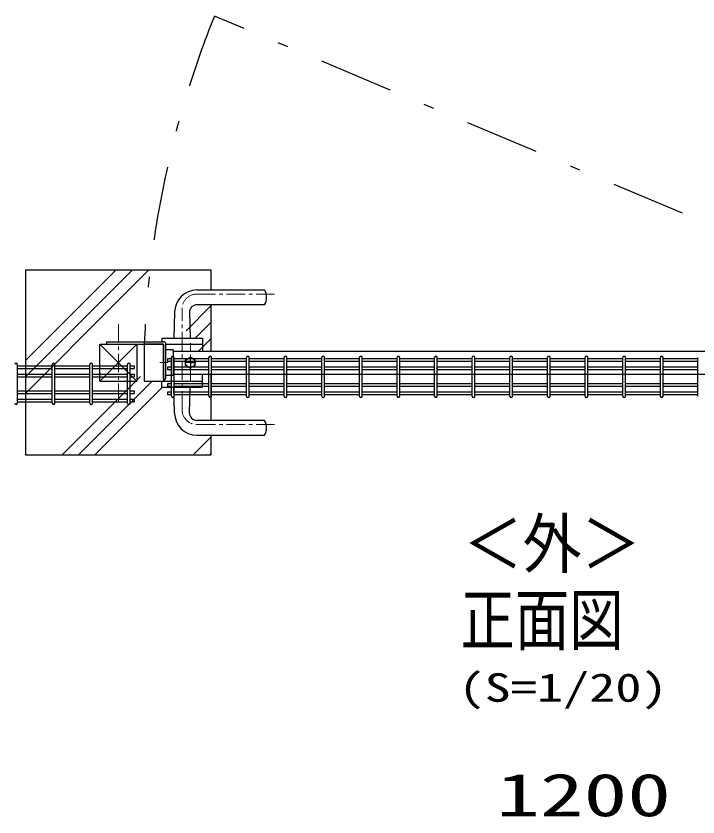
# Model space of a CAD drawing. Units: millimetres, scale not verified. Extents: x -4425 to 4425, y -3150 to 3150.
# Drawn here: x -2823 to -1903, y 1011 to 2092 of the extents above; entities that cross this region are included whole.
import ezdxf
from ezdxf.enums import TextEntityAlignment as Align

# ---------------------------------------------------------------- set-up
doc = ezdxf.new("R2010")
doc.units = ezdxf.units.MM
doc.header["$LTSCALE"] = 20
doc.linetypes.add('USER1', pattern=[2, 1.25, -0.25, 0.25, -0.25])
doc.linetypes.add('USER4', pattern=[10.7, 5, -2.5, 0.7, -2.5])
for name, color, linetype, lineweight in [('0-1_0', 7, 'Continuous', 25), ('0-2_Jﾊﾟﾈﾙ', 3, 'Continuous', 25), ('0-3_寸法線', 4, 'Continuous', 25), ('0-7_外形線', 7, 'Continuous', 25), ('0-8_扉縦枠', 7, 'Continuous', 25), ('0-B_扉横枠', 7, 'Continuous', 25), ('0-D_ハッチング', 4, 'Continuous', 25), ('0-E_丁番', 3, 'Continuous', 25), ('0-F_軸線', 1, 'USER1', 9)]:
    doc.layers.add(name, color=color, linetype=linetype, lineweight=lineweight)
doc.layers.add('1-4_D-TITLE', color=7, linetype='Continuous')
doc.styles.add('ＭＳ ゴシック', font='')
doc.styles.get('ＭＳ ゴシック').set_extended_font_data('MS Gothic')

msp = doc.modelspace()

# ---------------------------------------------------------------- linework, layer by layer
at = {"layer": '0-1_0'}
msp.add_line((-2620.96, 1648.92), (-2571.66, 1648.92), dxfattribs=at)
at = {"layer": '0-2_Jﾊﾟﾈﾙ'}
for p, q in [((-2821.47, 1569.12), (-2821.47, 1621.52)), ((-2774.3, 1569.12), (-2774.3, 1621.52)), ((-2770.7, 1569.12), (-2770.7, 1621.52)), ((-2723.53, 1569.12), (-2723.53, 1621.52)), ((-2719.93, 1569.12), (-2719.93, 1621.52)), ((-2672.76, 1569.12), (-2672.76, 1621.52)), ((-2669.16, 1569.12), (-2669.16, 1621.52)), ((-2613.65, 1629.22), (-2618.85, 1629.22)), ((-2618.85, 1629.22), (-2618.85, 1625.62)), ((-2613.65, 1625.62), (-2618.85, 1625.62)), ((-2613.65, 1578.62), (-2613.65, 1631.02)), ((-2610.05, 1578.62), (-2610.05, 1631.02)), ((-2562.88, 1629.22), (-2610.05, 1629.22)), ((-2562.88, 1625.62), (-2610.05, 1625.62)), ((-2562.88, 1578.62), (-2562.88, 1631.02)), ((-2559.28, 1578.62), (-2559.28, 1631.02)), ((-2512.11, 1629.22), (-2559.28, 1629.22)), ((-2512.11, 1625.62), (-2559.28, 1625.62)), ((-2512.11, 1578.62), (-2512.11, 1631.02)), ((-2508.51, 1578.62), (-2508.51, 1631.02)), ((-2461.34, 1629.22), (-2508.51, 1629.22)), ((-2461.34, 1625.62), (-2508.51, 1625.62)), ((-2461.34, 1578.62), (-2461.34, 1631.02)), ((-2457.74, 1578.62), (-2457.74, 1631.02)), ((-2410.57, 1629.22), (-2457.74, 1629.22)), ((-2410.57, 1625.62), (-2457.74, 1625.62)), ((-2410.57, 1578.62), (-2410.57, 1631.02)), ((-2406.97, 1578.62), (-2406.97, 1631.02)), ((-2359.81, 1629.22), (-2406.97, 1629.22)), ((-2359.81, 1625.62), (-2406.97, 1625.62)), ((-2359.81, 1578.62), (-2359.81, 1631.02)), ((-2356.21, 1578.62), (-2356.21, 1631.02)), ((-2309.04, 1629.22), (-2356.21, 1629.22)), ((-2309.04, 1625.62), (-2356.21, 1625.62)), ((-2309.04, 1578.62), (-2309.04, 1631.02)), ((-2305.44, 1578.62), (-2305.44, 1631.02)), ((-2258.27, 1629.22), (-2305.44, 1629.22)), ((-2258.27, 1625.62), (-2305.44, 1625.62)), ((-2258.27, 1578.62), (-2258.27, 1631.02)), ((-2254.67, 1578.62), (-2254.67, 1631.02)), ((-2207.5, 1629.22), (-2254.67, 1629.22)), ((-2207.5, 1625.62), (-2254.67, 1625.62)), ((-2207.5, 1578.62), (-2207.5, 1631.02)), ((-2203.9, 1578.62), (-2203.9, 1631.02)), ((-2156.73, 1629.22), (-2203.9, 1629.22)), ((-2156.73, 1625.62), (-2203.9, 1625.62)), ((-2156.73, 1578.62), (-2156.73, 1631.02)), ((-2153.13, 1578.62), (-2153.13, 1631.02)), ((-2105.96, 1629.22), (-2153.13, 1629.22)), ((-2105.96, 1625.62), (-2153.13, 1625.62)), ((-2105.96, 1578.62), (-2105.96, 1631.02)), ((-2102.36, 1578.62), (-2102.36, 1631.02)), ((-2055.19, 1629.22), (-2102.36, 1629.22)), ((-2055.19, 1625.62), (-2102.36, 1625.62)), ((-2055.19, 1578.62), (-2055.19, 1631.02)), ((-2051.59, 1578.62), (-2051.59, 1631.02)), ((-2004.42, 1629.22), (-2051.59, 1629.22)), ((-2004.42, 1625.62), (-2051.59, 1625.62)), ((-2004.42, 1578.62), (-2004.42, 1631.02)), ((-2000.82, 1578.62), (-2000.82, 1631.02)), ((-1953.65, 1629.22), (-2000.82, 1629.22)), ((-1953.65, 1625.62), (-2000.82, 1625.62)), ((-1953.65, 1578.62), (-1953.65, 1631.02)), ((-1950.05, 1578.62), (-1950.05, 1631.02)), ((-1902.88, 1629.22), (-1950.05, 1629.22)), ((-1902.88, 1625.62), (-1950.05, 1625.62)), ((-1902.88, 1578.62), (-1902.88, 1631.02)), ((-2821.47, 1619.72), (-2774.3, 1619.72)), ((-2821.47, 1616.12), (-2774.3, 1616.12)), ((-2770.7, 1619.72), (-2723.53, 1619.72)), ((-2770.7, 1616.12), (-2723.53, 1616.12)), ((-2719.93, 1619.72), (-2672.76, 1619.72)), ((-2719.93, 1616.12), (-2672.76, 1616.12)), ((-2669.16, 1619.72), (-2663.96, 1619.72)), ((-2669.16, 1616.12), (-2663.96, 1616.12)), ((-2663.96, 1619.72), (-2663.96, 1616.12)), ((-2613.65, 1617.92), (-2618.85, 1617.92)), ((-2618.85, 1617.92), (-2618.85, 1614.32)), ((-2613.65, 1614.32), (-2618.85, 1614.32)), ((-2562.88, 1617.92), (-2610.05, 1617.92)), ((-2562.88, 1614.32), (-2610.05, 1614.32)), ((-2512.11, 1617.92), (-2559.28, 1617.92)), ((-2512.11, 1614.32), (-2559.28, 1614.32)), ((-2461.34, 1617.92), (-2508.51, 1617.92)), ((-2461.34, 1614.32), (-2508.51, 1614.32)), ((-2410.57, 1617.92), (-2457.74, 1617.92)), ((-2410.57, 1614.32), (-2457.74, 1614.32)), ((-2359.81, 1617.92), (-2406.97, 1617.92)), ((-2359.81, 1614.32), (-2406.97, 1614.32)), ((-2309.04, 1617.92), (-2356.21, 1617.92)), ((-2309.04, 1614.32), (-2356.21, 1614.32)), ((-2258.27, 1617.92), (-2305.44, 1617.92)), ((-2258.27, 1614.32), (-2305.44, 1614.32)), ((-2207.5, 1617.92), (-2254.67, 1617.92)), ((-2207.5, 1614.32), (-2254.67, 1614.32)), ((-2156.73, 1617.92), (-2203.9, 1617.92)), ((-2156.73, 1614.32), (-2203.9, 1614.32)), ((-2105.96, 1617.92), (-2153.13, 1617.92)), ((-2105.96, 1614.32), (-2153.13, 1614.32)), ((-2055.19, 1617.92), (-2102.36, 1617.92)), ((-2055.19, 1614.32), (-2102.36, 1614.32)), ((-2004.42, 1617.92), (-2051.59, 1617.92)), ((-2004.42, 1614.32), (-2051.59, 1614.32)), ((-1953.65, 1617.92), (-2000.82, 1617.92)), ((-1953.65, 1614.32), (-2000.82, 1614.32)), ((-1902.88, 1617.92), (-1950.05, 1617.92)), ((-1902.88, 1614.32), (-1950.05, 1614.32)), ((-2821.47, 1608.42), (-2774.3, 1608.42)), ((-2821.47, 1604.82), (-2774.3, 1604.82)), ((-2770.7, 1608.42), (-2723.53, 1608.42)), ((-2770.7, 1604.82), (-2723.53, 1604.82)), ((-2719.93, 1608.42), (-2672.76, 1608.42)), ((-2719.93, 1604.82), (-2672.76, 1604.82)), ((-2669.16, 1608.42), (-2663.96, 1608.42)), ((-2669.16, 1604.82), (-2663.96, 1604.82)), ((-2663.96, 1608.42), (-2663.96, 1604.82)), ((-2613.65, 1595.32), (-2618.85, 1595.32)), ((-2618.85, 1595.32), (-2618.85, 1591.72)), ((-2613.65, 1591.72), (-2618.85, 1591.72)), ((-2562.88, 1595.32), (-2610.05, 1595.32)), ((-2562.88, 1591.72), (-2610.05, 1591.72)), ((-2512.11, 1595.32), (-2559.28, 1595.32)), ((-2512.11, 1591.72), (-2559.28, 1591.72)), ((-2461.34, 1595.32), (-2508.51, 1595.32)), ((-2461.34, 1591.72), (-2508.51, 1591.72)), ((-2410.57, 1595.32), (-2457.74, 1595.32)), ((-2410.57, 1591.72), (-2457.74, 1591.72)), ((-2359.81, 1595.32), (-2406.97, 1595.32)), ((-2359.81, 1591.72), (-2406.97, 1591.72)), ((-2309.04, 1595.32), (-2356.21, 1595.32)), ((-2309.04, 1591.72), (-2356.21, 1591.72)), ((-2258.27, 1595.32), (-2305.44, 1595.32)), ((-2258.27, 1591.72), (-2305.44, 1591.72)), ((-2207.5, 1595.32), (-2254.67, 1595.32)), ((-2207.5, 1591.72), (-2254.67, 1591.72)), ((-2156.73, 1595.32), (-2203.9, 1595.32)), ((-2156.73, 1591.72), (-2203.9, 1591.72)), ((-2105.96, 1595.32), (-2153.13, 1595.32)), ((-2105.96, 1591.72), (-2153.13, 1591.72)), ((-2055.19, 1595.32), (-2102.36, 1595.32)), ((-2055.19, 1591.72), (-2102.36, 1591.72)), ((-2004.42, 1595.32), (-2051.59, 1595.32)), ((-2004.42, 1591.72), (-2051.59, 1591.72)), ((-1953.65, 1595.32), (-2000.82, 1595.32)), ((-1953.65, 1591.72), (-2000.82, 1591.72)), ((-1902.88, 1595.32), (-1950.05, 1595.32)), ((-1902.88, 1591.72), (-1950.05, 1591.72)), ((-2821.47, 1585.82), (-2774.3, 1585.82)), ((-2821.47, 1582.22), (-2774.3, 1582.22)), ((-2770.7, 1585.82), (-2723.53, 1585.82)), ((-2770.7, 1582.22), (-2723.53, 1582.22)), ((-2719.93, 1585.82), (-2672.76, 1585.82)), ((-2719.93, 1582.22), (-2672.76, 1582.22)), ((-2669.16, 1585.82), (-2663.96, 1585.82)), ((-2669.16, 1582.22), (-2663.96, 1582.22)), ((-2663.96, 1585.82), (-2663.96, 1582.22)), ((-2613.65, 1584.02), (-2618.85, 1584.02)), ((-2618.85, 1584.02), (-2618.85, 1580.42)), ((-2613.65, 1580.42), (-2618.85, 1580.42)), ((-2562.88, 1584.02), (-2610.05, 1584.02)), ((-2562.88, 1580.42), (-2610.05, 1580.42)), ((-2512.11, 1584.02), (-2559.28, 1584.02)), ((-2512.11, 1580.42), (-2559.28, 1580.42)), ((-2461.34, 1584.02), (-2508.51, 1584.02)), ((-2461.34, 1580.42), (-2508.51, 1580.42)), ((-2410.57, 1584.02), (-2457.74, 1584.02)), ((-2410.57, 1580.42), (-2457.74, 1580.42)), ((-2359.81, 1584.02), (-2406.97, 1584.02)), ((-2359.81, 1580.42), (-2406.97, 1580.42)), ((-2309.04, 1584.02), (-2356.21, 1584.02)), ((-2309.04, 1580.42), (-2356.21, 1580.42)), ((-2258.27, 1584.02), (-2305.44, 1584.02)), ((-2258.27, 1580.42), (-2305.44, 1580.42)), ((-2207.5, 1584.02), (-2254.67, 1584.02)), ((-2207.5, 1580.42), (-2254.67, 1580.42)), ((-2156.73, 1584.02), (-2203.9, 1584.02)), ((-2156.73, 1580.42), (-2203.9, 1580.42)), ((-2105.96, 1584.02), (-2153.13, 1584.02)), ((-2105.96, 1580.42), (-2153.13, 1580.42)), ((-2055.19, 1584.02), (-2102.36, 1584.02)), ((-2055.19, 1580.42), (-2102.36, 1580.42)), ((-2004.42, 1584.02), (-2051.59, 1584.02)), ((-2004.42, 1580.42), (-2051.59, 1580.42)), ((-1953.65, 1584.02), (-2000.82, 1584.02)), ((-1953.65, 1580.42), (-2000.82, 1580.42)), ((-1902.88, 1584.02), (-1950.05, 1584.02)), ((-1902.88, 1580.42), (-1950.05, 1580.42)), ((-2821.47, 1574.52), (-2774.3, 1574.52)), ((-2821.47, 1570.92), (-2774.3, 1570.92)), ((-2770.7, 1574.52), (-2723.53, 1574.52)), ((-2770.7, 1570.92), (-2723.53, 1570.92)), ((-2719.93, 1574.52), (-2672.76, 1574.52)), ((-2719.93, 1570.92), (-2672.76, 1570.92)), ((-2669.16, 1574.52), (-2663.96, 1574.52)), ((-2669.16, 1570.92), (-2663.96, 1570.92)), ((-2663.96, 1574.52), (-2663.96, 1570.92))]:
    msp.add_line(p, q, dxfattribs=at)
for centre, start, end in [((-2611.85, 1631.02), 0, 180), ((-2561.08, 1631.02), 0, 180), ((-2510.31, 1631.02), 0, 180), ((-2459.54, 1631.02), 0, 180), ((-2408.77, 1631.02), 0, 180), ((-2358.01, 1631.02), 0, 180), ((-2307.24, 1631.02), 0, 180), ((-2256.47, 1631.02), 0, 180), ((-2205.7, 1631.02), 0, 180), ((-2154.93, 1631.02), 0, 180), ((-2104.16, 1631.02), 0, 180), ((-2053.39, 1631.02), 0, 180), ((-2002.62, 1631.02), 0, 180), ((-1951.85, 1631.02), 0, 180), ((-2823.27, 1621.52), 0, 180), ((-2772.5, 1621.52), 0, 180), ((-2721.73, 1621.52), 0, 180), ((-2670.96, 1621.52), 0, 180), ((-2611.85, 1578.62), 180, 0), ((-2561.08, 1578.62), 180, 0), ((-2510.31, 1578.62), 180, 0), ((-2459.54, 1578.62), 180, 0), ((-2408.77, 1578.62), 180, 0), ((-2358.01, 1578.62), 180, 0), ((-2307.24, 1578.62), 180, 0), ((-2256.47, 1578.62), 180, 0), ((-2205.7, 1578.62), 180, 0), ((-2154.93, 1578.62), 180, 0), ((-2104.16, 1578.62), 180, 0), ((-2053.39, 1578.62), 180, 0), ((-2002.62, 1578.62), 180, 0), ((-1951.85, 1578.62), 180, 0), ((-2823.27, 1569.12), 180, 0), ((-2772.5, 1569.12), 180, 0), ((-2721.73, 1569.12), 180, 0), ((-2670.96, 1569.12), 180, 0)]:
    msp.add_arc(centre, 1.8, start, end, dxfattribs=at)
at = {"layer": '0-7_外形線'}
for p, q in [((-2810.16, 1498.92), (-2810.16, 1748.92)), ((-2579.16, 1721.92), (-2487.84, 1721.92)), ((-2487.84, 1701.92), (-2579.16, 1701.92)), ((-2560.16, 1701.92), (-2560.16, 1639.42)), ((-2609.16, 1691.92), (-2610.16, 1656.92)), ((-2589.16, 1691.92), (-2588.16, 1656.92)), ((-2626.66, 1656.92), (-2626.66, 1652.12)), ((-2626.66, 1656.92), (-2571.66, 1656.92)), ((-2571.66, 1656.92), (-2571.66, 1639.42)), ((-2710.16, 1598.92), (-2710.16, 1648.92)), ((-2660.16, 1648.92), (-2710.16, 1598.92)), ((-2660.16, 1598.92), (-2710.16, 1648.92)), ((-2710.16, 1648.92), (-2660.16, 1648.92)), ((-2660.16, 1648.92), (-2660.16, 1598.92)), ((-2623.16, 1602.12), (-2623.16, 1598.92)), ((-2571.66, 1590.92), (-2571.66, 1608.42)), ((-2560.16, 1608.42), (-2560.16, 1545.92)), ((-2710.16, 1598.92), (-2660.16, 1598.92)), ((-2626.66, 1590.92), (-2626.66, 1598.92)), ((-2626.66, 1590.92), (-2571.66, 1590.92)), ((-2609.16, 1555.92), (-2610.16, 1590.92)), ((-2589.16, 1555.92), (-2588.16, 1590.92)), ((-2487.84, 1545.92), (-2579.16, 1545.92)), ((-2579.16, 1525.92), (-2487.84, 1525.92)), ((-2560.16, 1525.92), (-2560.16, 1498.92)), ((-2560.16, 1498.92), (-2810.16, 1498.92))]:
    msp.add_line(p, q, dxfattribs=at)
msp.add_lwpolyline([(-2810.16, 1748.92), (-2560.16, 1748.92), (-2560.16, 1721.92)], dxfattribs=at)
for centre, radius, start, end in [((-2579.16, 1691.92), 30, 90, 180), ((-2505.16, 1711.92), 20, 330, 30), ((-2579.16, 1691.92), 10, 90, 180), ((-2579.16, 1555.92), 30, 180, 270), ((-2579.16, 1555.92), 10, 180, 270), ((-2505.16, 1535.92), 20, 330, 30)]:
    msp.add_arc(centre, radius, start, end, dxfattribs=at)
at = {"layer": '0-8_扉縦枠'}
for p, q in [((-2650.16, 1648.92), (-2650.16, 1598.92)), ((-2624.16, 1648.92), (-2650.16, 1648.92)), ((-2624.16, 1648.92), (-2624.16, 1598.92)), ((-2650.16, 1598.92), (-2571.66, 1598.92))]:
    msp.add_line(p, q, dxfattribs=at)
at = {"layer": '0-B_扉横枠'}
for p, q in [((-2611.16, 1641.37), (-2620.96, 1641.37)), ((-2611.16, 1641.37), (-2611.16, 1606.47)), ((-2611.16, 1639.42), (-1597.16, 1639.42)), ((-2588.14, 1623.92), (-2594.55, 1623.92)), ((-2594.46, 1627.67), (-2587.96, 1631.42)), ((-2594.46, 1620.17), (-2594.46, 1627.67)), ((-2588.05, 1623.92), (-2587.87, 1623.92)), ((-2581.46, 1627.67), (-2587.96, 1631.42)), ((-2587.96, 1624.1), (-2587.96, 1630.51)), ((-2587.96, 1623.83), (-2587.96, 1624.01)), ((-2587.96, 1623.74), (-2587.96, 1617.34)), ((-2587.78, 1623.92), (-2581.37, 1623.92)), ((-2581.46, 1620.17), (-2581.46, 1627.67)), ((-2594.46, 1620.17), (-2587.96, 1616.42)), ((-2581.46, 1620.17), (-2587.96, 1616.42)), ((-2611.16, 1606.47), (-2620.96, 1606.47)), ((-2611.16, 1608.42), (-1597.16, 1608.42))]:
    msp.add_line(p, q, dxfattribs=at)
msp.add_circle((-2587.96, 1623.92), 6.5, dxfattribs=at)
at = {"layer": '0-D_ハッチング', "linetype": 'USER4'}
msp.add_line((-1529.45, 1659.42), (-2555.56, 2091.55), dxfattribs=at)
at = {"layer": '0-D_ハッチング'}
for p, q in [((-2593.69, 1666.8), (-2560.16, 1700.33)), ((-2581.47, 1656.92), (-2560.16, 1678.23)), ((-2576.87, 1639.42), (-2560.16, 1656.14)), ((-2584.79, 1498.92), (-2560.16, 1523.56)), ((-2562.69, 1498.92), (-2560.16, 1501.46))]:
    msp.add_line(p, q, dxfattribs=at)
for points in [[(-2810.16, 1582.91), (-2690.41, 1702.66), (-2644.15, 1748.92)], [(-2810.16, 1605.01), (-2690.41, 1724.76), (-2666.25, 1748.92)], [(-2810.16, 1627.11), (-2690.41, 1746.86), (-2688.34, 1748.92)], [(-2761.57, 1498.92), (-2690.41, 1570.08), (-2655.41, 1605.08)], [(-2739.47, 1498.92), (-2690.41, 1547.98), (-2639.47, 1598.92)], [(-2717.37, 1498.92), (-2690.41, 1525.89), (-2625.37, 1590.92)]]:
    msp.add_lwpolyline(points, dxfattribs=at)
at = {"layer": '0-D_ハッチング', "linetype": 'USER4'}
msp.add_arc((-1324.17, 1596.96), 1327.01, 158.11722, 177.75601, dxfattribs=at)
at = {"layer": '0-E_丁番'}
for p, q in [((-2700.96, 1652.12), (-2624.16, 1652.12)), ((-2624.16, 1602.12), (-2624.16, 1648.92)), ((-2620.96, 1602.12), (-2620.96, 1648.92)), ((-2624.16, 1602.12), (-2620.96, 1602.12))]:
    msp.add_line(p, q, dxfattribs=at)
msp.add_lwpolyline([(-2700.96, 1652.12), (-2700.96, 1648.92), (-2624.16, 1648.92)], dxfattribs=at)
msp.add_arc((-2624.16, 1648.92), 3.2, 360, 90, dxfattribs=at)
at = {"layer": '0-F_軸線'}
for p, q in [((-2579.16, 1716.42), (-2474.64, 1716.42)), ((-2599.16, 1560.42), (-2599.16, 1696.42)), ((-2685.16, 1570.83), (-2685.16, 1677.01)), ((-2587.96, 1599.77), (-2587.96, 1650.34)), ((-2587.96, 1599.77), (-2587.96, 1650.34)), ((-2587.96, 1599.77), (-2587.96, 1650.34)), ((-2617.82, 1623.92), (-2629.01, 1623.92)), ((-2579.16, 1540.42), (-2474.64, 1540.42))]:
    msp.add_line(p, q, dxfattribs=at)
for centre, start, end in [((-2579.16, 1696.42), 90, 180), ((-2579.16, 1560.42), 180, 270)]:
    msp.add_arc(centre, 20, start, end, dxfattribs=at)

# ---------------------------------------------------------------- texts
at = {"layer": '0-3_寸法線', "color": 2, "style": 'ＭＳ ゴシック', "width": 1.5}
msp.add_text('1200', height=57.77, dxfattribs=at).set_placement((-2175.16, 994.5), align=Align.BOTTOM_LEFT)
at = {"layer": '0-7_外形線', "style": 'ＭＳ ゴシック', "width": 0.9}
msp.add_text('＜外＞', height=64.96, dxfattribs=at).set_placement((-2219.48, 1327.68), align=Align.BOTTOM_LEFT)
at = {"layer": '1-4_D-TITLE', "style": 'ＭＳ ゴシック'}
for s, height, width, p in [('正面図', 67.3, 0.8, (-2223.44, 1222.99)), ('(S=1/20)', 38.42, 1.35, (-2226.17, 1154.81))]:
    msp.add_text(s, height=height, dxfattribs=dict(at, width=width)).set_placement(p, align=Align.BOTTOM_LEFT)

doc.saveas('drawing.dxf')
